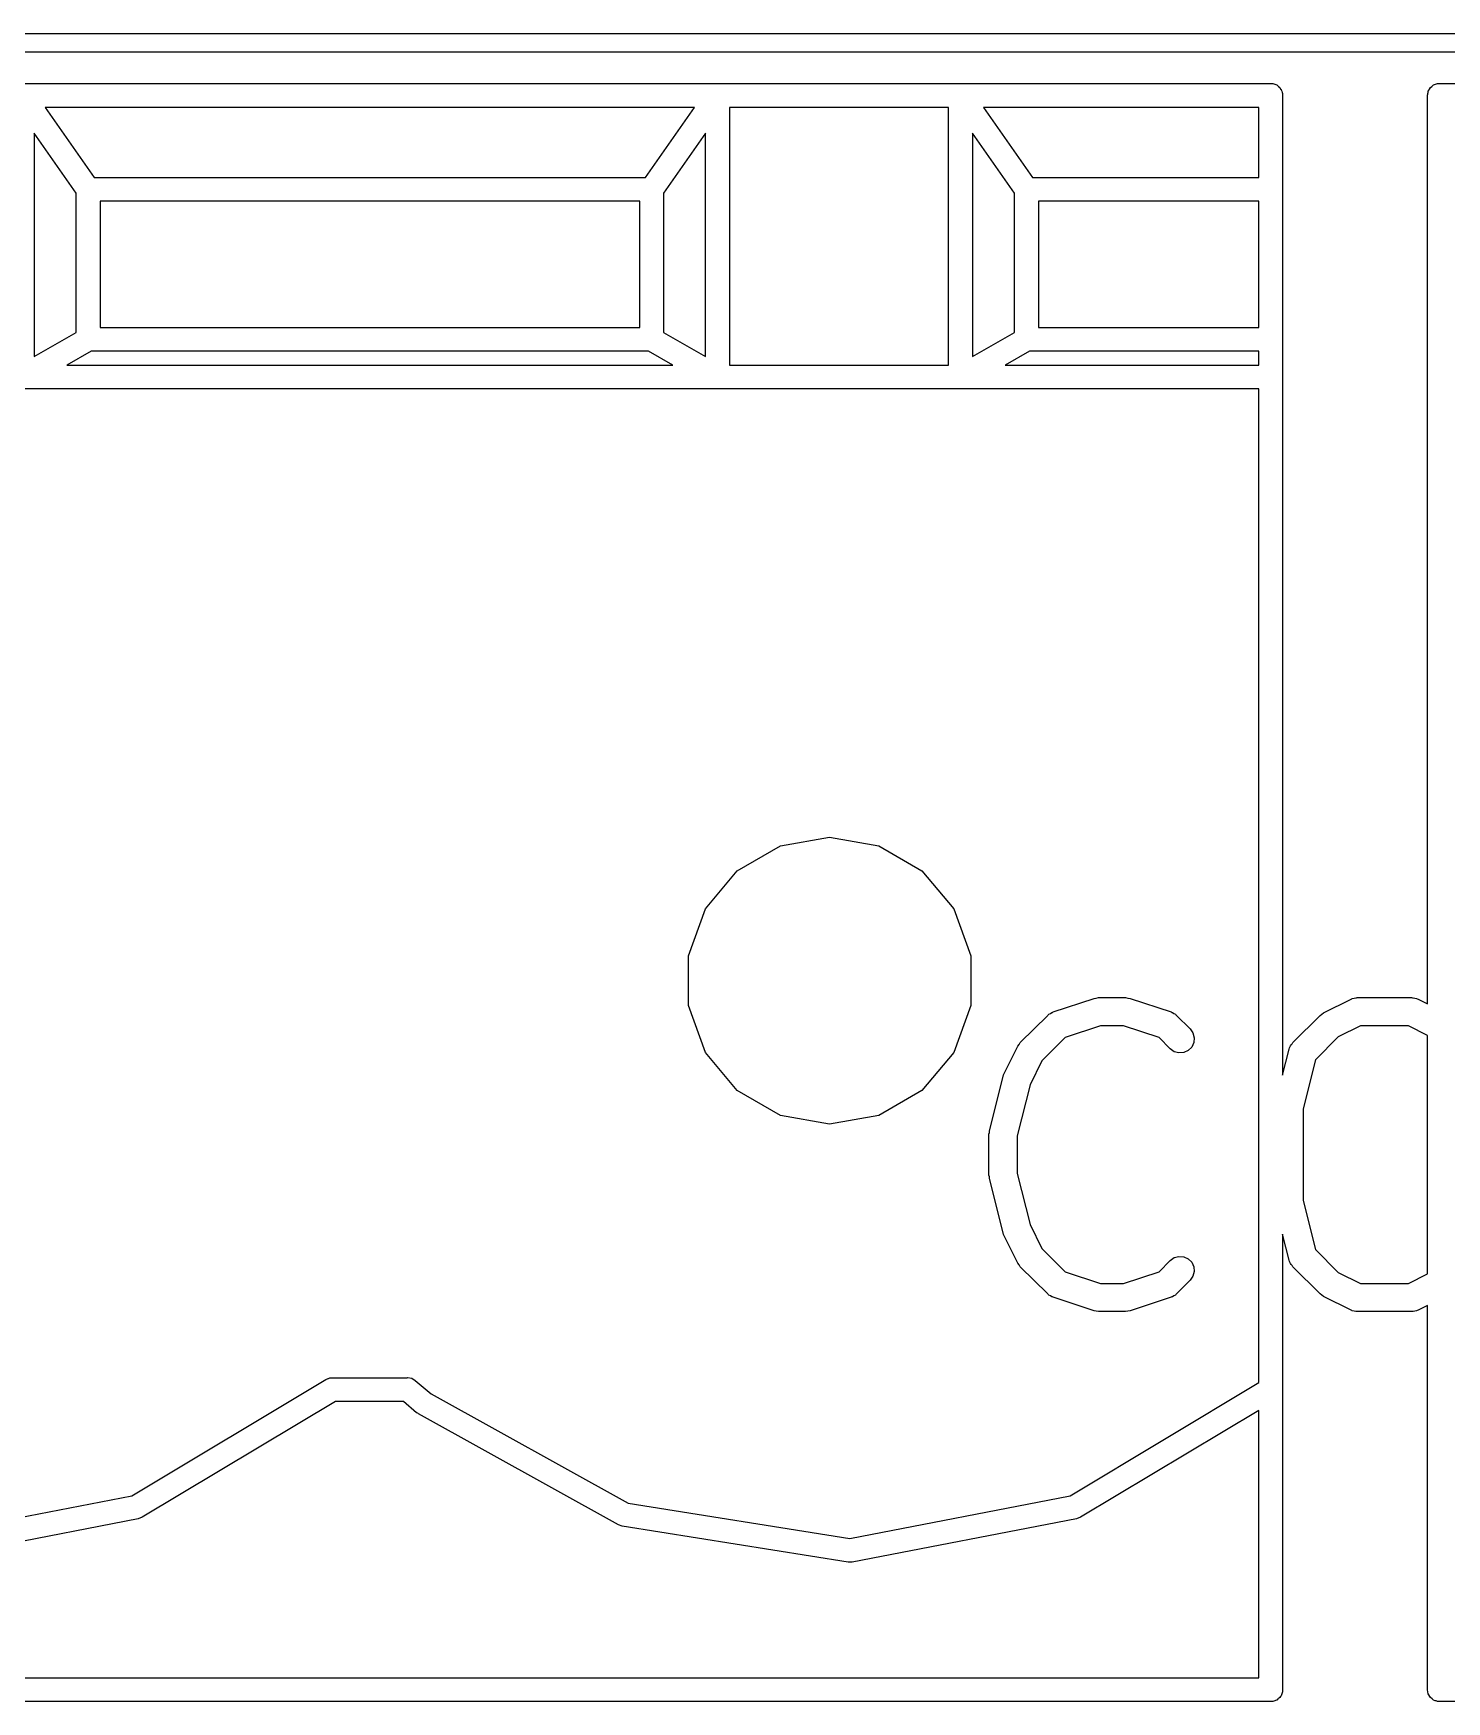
# Model space of a CAD drawing. Extents: x 10 to 287, y -200 to -10.
# Drawn here: x 177.26 to 184.79, y -38.84 to -29.95 of the extents above; entities that cross this region are included whole.
import ezdxf

# ---------------------------------------------------------------- set-up
doc = ezdxf.new("R2010")
doc.units = 0
doc.header["$MEASUREMENT"] = 0
doc.layers.add('BLACK', color=7, linetype='CONTINUOUS')

msp = doc.modelspace()

# ---------------------------------------------------------------- linework, layer by layer
at = {"layer": 'Black'}
for p, q in [((74.5, -29.95), (212, -29.95)), ((211.95, -30.05), (74.55, -30.05)), ((177.198, -30.2175), (180.449, -30.2175)), ((180.449, -30.2175), (180.902, -30.2175)), ((180.902, -30.2175), (182.198, -30.2175)), ((182.198, -30.2175), (183.839, -30.2175)), ((183.839, -30.2175), (183.839, -30.2175)), ((183.839, -30.2175), (183.861, -30.2175)), ((183.861, -30.2175), (183.872, -30.2213)), ((183.872, -30.2213), (183.872, -30.2213)), ((183.872, -30.2213), (183.872, -30.2214)), ((183.872, -30.2214), (183.882, -30.225)), ((183.882, -30.225), (183.89, -30.2318)), ((183.89, -30.2318), (183.891, -30.2324)), ((183.891, -30.2324), (183.892, -30.2332)), ((183.892, -30.2332), (183.899, -30.2392)), ((184.701, -30.2392), (184.708, -30.2332)), ((184.708, -30.2332), (184.709, -30.2324)), ((184.709, -30.2324), (184.71, -30.2318)), ((184.71, -30.2318), (184.718, -30.225)), ((184.718, -30.225), (184.728, -30.2214)), ((184.728, -30.2213), (184.739, -30.2175)), ((184.728, -30.2214), (184.728, -30.2213)), ((184.728, -30.2213), (184.728, -30.2213)), ((184.739, -30.2175), (184.761, -30.2175)), ((184.761, -30.2175), (184.761, -30.2175)), ((184.761, -30.2175), (186.402, -30.2175)), ((183.899, -30.2392), (183.903, -30.2472)), ((183.903, -30.2472), (183.905, -30.2492)), ((183.905, -30.2492), (183.906, -30.2518)), ((183.906, -30.2518), (183.91, -30.2583)), ((183.91, -30.2583), (183.911, -30.2657)), ((183.911, -30.2657), (183.913, -30.27)), ((183.913, -30.27), (183.913, -30.2745)), ((183.913, -30.2745), (183.913, -30.28)), ((183.913, -30.28), (183.913, -35.5033)), ((184.686, -30.28), (184.687, -30.2745)), ((184.686, -35.1241), (184.686, -30.28)), ((184.687, -30.27), (184.689, -30.2657)), ((184.687, -30.2745), (184.687, -30.27)), ((184.689, -30.2657), (184.69, -30.2583)), ((184.69, -30.2583), (184.694, -30.2518)), ((184.694, -30.2518), (184.695, -30.2492)), ((184.695, -30.2492), (184.697, -30.2472)), ((184.697, -30.2472), (184.701, -30.2392)), ((177.651, -30.3445), (177.32, -30.3445)), ((177.32, -30.3445), (177.581, -30.7179)), ((180.78, -30.3445), (177.651, -30.3445)), ((180.519, -30.7179), (180.78, -30.3445)), ((180.966, -30.3445), (180.966, -31.7186)), ((182.134, -30.3445), (180.966, -30.3445)), ((182.134, -31.7186), (182.134, -30.3445)), ((182.32, -30.3445), (182.581, -30.7179)), ((183.786, -30.3445), (182.32, -30.3445)), ((183.786, -30.7179), (183.786, -30.3445)), ((177.485, -30.8014), (177.261, -30.4823)), ((177.261, -30.4823), (177.261, -31.6726)), ((180.839, -30.4823), (180.615, -30.8014)), ((180.839, -31.6726), (180.839, -30.4823)), ((182.485, -30.8014), (182.261, -30.4823)), ((182.261, -30.4823), (182.261, -31.6726)), ((177.581, -30.7179), (180.449, -30.7179)), ((180.449, -30.7179), (180.519, -30.7179)), ((182.581, -30.7179), (183.786, -30.7179)), ((177.485, -31.5447), (177.485, -30.8014)), ((177.651, -30.8449), (177.612, -30.8449)), ((177.612, -30.8449), (177.612, -31.518)), ((180.488, -30.8449), (177.651, -30.8449)), ((180.488, -31.518), (180.488, -30.8449)), ((180.615, -30.8014), (180.615, -31.5447)), ((182.485, -31.5447), (182.485, -30.8014)), ((182.612, -30.8449), (182.612, -31.518)), ((183.786, -30.8449), (182.612, -30.8449)), ((183.786, -31.518), (183.786, -30.8449)), ((177.261, -31.6726), (177.485, -31.5447)), ((177.612, -31.518), (180.449, -31.518)), ((180.449, -31.518), (180.488, -31.518)), ((180.615, -31.5447), (180.839, -31.6726)), ((182.261, -31.6726), (182.485, -31.5447)), ((182.612, -31.518), (183.786, -31.518)), ((177.565, -31.645), (177.436, -31.7186)), ((177.651, -31.645), (177.565, -31.645)), ((180.535, -31.645), (177.651, -31.645)), ((180.664, -31.7186), (180.535, -31.645)), ((182.565, -31.645), (182.436, -31.7186)), ((183.786, -31.645), (182.565, -31.645)), ((183.786, -31.7186), (183.786, -31.645)), ((177.436, -31.7186), (177.548, -31.7186)), ((177.548, -31.7186), (180.449, -31.7186)), ((180.449, -31.7186), (180.552, -31.7186)), ((180.552, -31.7186), (180.664, -31.7186)), ((180.966, -31.7186), (182.134, -31.7186)), ((182.436, -31.7186), (182.548, -31.7186)), ((182.548, -31.7186), (183.786, -31.7186)), ((177.548, -31.8456), (177.198, -31.8456)), ((177.651, -31.8456), (177.548, -31.8456)), ((180.449, -31.8456), (177.651, -31.8456)), ((180.552, -31.8456), (180.449, -31.8456)), ((180.902, -31.8456), (180.552, -31.8456)), ((182.198, -31.8456), (180.902, -31.8456)), ((182.548, -31.8456), (182.198, -31.8456)), ((183.786, -31.8456), (182.548, -31.8456)), ((183.786, -37.1429), (183.786, -31.8456)), ((181.238, -34.2812), (181.5, -34.2351)), ((181.5, -34.2351), (181.762, -34.2812)), ((181.008, -34.414), (181.238, -34.2812)), ((181.762, -34.2812), (181.992, -34.414)), ((180.838, -34.6175), (181.008, -34.414)), ((181.992, -34.414), (182.162, -34.6175)), ((180.747, -34.8672), (180.838, -34.6175)), ((182.162, -34.6175), (182.253, -34.8672)), ((180.747, -35.1328), (180.747, -34.8672)), ((182.253, -34.8672), (182.253, -35.1328)), ((182.691, -35.1668), (182.909, -35.0943)), ((182.909, -35.0943), (182.92, -35.0925)), ((182.92, -35.0925), (182.932, -35.0904)), ((182.932, -35.0904), (183.077, -35.0904)), ((183.077, -35.0904), (183.089, -35.0925)), ((183.089, -35.0925), (183.101, -35.0943)), ((183.101, -35.0943), (183.319, -35.1668)), ((184.132, -35.1709), (184.278, -35.0983)), ((184.278, -35.0983), (184.282, -35.0971)), ((184.282, -35.0971), (184.285, -35.095)), ((184.285, -35.095), (184.294, -35.0934)), ((184.294, -35.0934), (184.303, -35.0909)), ((184.303, -35.0909), (184.307, -35.0912)), ((184.307, -35.0912), (184.311, -35.0904)), ((184.311, -35.0904), (184.601, -35.0904)), ((184.601, -35.0904), (184.606, -35.0912)), ((184.606, -35.0912), (184.61, -35.0909)), ((184.61, -35.0909), (184.618, -35.0934)), ((184.618, -35.0934), (184.627, -35.095)), ((184.627, -35.095), (184.631, -35.0971)), ((184.631, -35.0971), (184.635, -35.0983)), ((184.635, -35.0983), (184.686, -35.1241)), ((180.838, -35.3825), (180.747, -35.1328)), ((182.253, -35.1328), (182.162, -35.3825)), ((182.516, -35.3301), (182.662, -35.185)), ((182.662, -35.185), (182.665, -35.1825)), ((182.665, -35.1825), (182.668, -35.1793)), ((182.668, -35.1793), (182.676, -35.1751)), ((182.676, -35.1751), (182.683, -35.17)), ((182.683, -35.17), (182.687, -35.1689)), ((182.687, -35.1689), (182.691, -35.1668)), ((183.319, -35.1668), (183.323, -35.1689)), ((183.323, -35.1689), (183.327, -35.17)), ((183.327, -35.17), (183.334, -35.1751)), ((183.334, -35.1751), (183.342, -35.1793)), ((183.342, -35.1793), (183.345, -35.1825)), ((183.345, -35.1825), (183.348, -35.185)), ((183.348, -35.185), (183.421, -35.2575)), ((183.968, -35.3301), (184.113, -35.185)), ((184.113, -35.185), (184.123, -35.1781)), ((184.123, -35.1781), (184.132, -35.1709)), ((182.755, -35.3036), (182.631, -35.4276)), ((182.944, -35.2404), (182.755, -35.3036)), ((183.065, -35.2404), (182.944, -35.2404)), ((183.255, -35.3036), (183.065, -35.2404)), ((183.315, -35.3636), (183.255, -35.3036)), ((183.421, -35.2575), (183.436, -35.2789)), ((183.436, -35.2789), (183.442, -35.304)), ((183.442, -35.304), (183.44, -35.33)), ((184.21, -35.2996), (184.089, -35.4215)), ((184.329, -35.2404), (184.21, -35.2996)), ((184.584, -35.2404), (184.329, -35.2404)), ((184.686, -35.2918), (184.584, -35.2404)), ((184.686, -36.563), (184.686, -35.2918)), ((181.008, -35.586), (180.838, -35.3825)), ((182.162, -35.3825), (181.992, -35.586)), ((182.43, -35.4947), (182.502, -35.3496)), ((182.502, -35.3496), (182.509, -35.34)), ((182.509, -35.34), (182.516, -35.3301)), ((183.336, -35.3785), (183.315, -35.3636)), ((183.361, -35.3853), (183.336, -35.3785)), ((183.387, -35.383), (183.361, -35.3853)), ((183.411, -35.372), (183.387, -35.383)), ((183.429, -35.3536), (183.411, -35.372)), ((183.44, -35.33), (183.429, -35.3536)), ((183.913, -35.5033), (183.948, -35.365)), ((183.948, -35.365), (183.951, -35.3584)), ((183.951, -35.3584), (183.953, -35.3514)), ((183.953, -35.3514), (183.956, -35.3466)), ((183.956, -35.3466), (183.959, -35.3412)), ((183.959, -35.3412), (183.964, -35.336)), ((183.964, -35.336), (183.968, -35.3301)), ((182.631, -35.4276), (182.568, -35.5545)), ((184.089, -35.4215), (184.023, -35.6827)), ((182.352, -35.8004), (182.424, -35.5101)), ((182.424, -35.5101), (182.427, -35.5026)), ((182.427, -35.5026), (182.43, -35.4947)), ((182.568, -35.5545), (182.499, -35.8278)), ((181.238, -35.7188), (181.008, -35.586)), ((181.992, -35.586), (181.762, -35.7188)), ((181.5, -35.7649), (181.238, -35.7188)), ((181.762, -35.7188), (181.5, -35.7649)), ((184.023, -35.6827), (184.023, -36.1722)), ((182.349, -35.8186), (182.351, -35.8095)), ((182.349, -36.0363), (182.349, -35.8186)), ((182.351, -35.8095), (182.352, -35.8004)), ((182.499, -35.8278), (182.499, -36.0271)), ((182.351, -36.0453), (182.349, -36.0363)), ((182.352, -36.0545), (182.351, -36.0453)), ((182.424, -36.3448), (182.352, -36.0545)), ((182.499, -36.0271), (182.568, -36.3004)), ((184.023, -36.1722), (184.089, -36.4334)), ((182.427, -36.3523), (182.424, -36.3448)), ((182.43, -36.3601), (182.427, -36.3523)), ((182.502, -36.5053), (182.43, -36.3601)), ((182.568, -36.3004), (182.631, -36.4273)), ((183.948, -36.4899), (183.913, -36.3515)), ((183.913, -36.3515), (183.913, -38.78)), ((182.631, -36.4273), (182.755, -36.5513)), ((184.089, -36.4334), (184.21, -36.5552)), ((182.509, -36.5149), (182.502, -36.5053)), ((182.516, -36.5247), (182.509, -36.5149)), ((182.662, -36.6699), (182.516, -36.5247)), ((182.755, -36.5513), (182.944, -36.6144)), ((183.065, -36.6144), (183.255, -36.5513)), ((183.255, -36.5513), (183.315, -36.4913)), ((183.315, -36.4913), (183.336, -36.4763)), ((183.336, -36.4763), (183.361, -36.4696)), ((183.361, -36.4696), (183.387, -36.4718)), ((183.387, -36.4718), (183.411, -36.4828)), ((183.411, -36.4828), (183.429, -36.5013)), ((183.429, -36.5013), (183.44, -36.5249)), ((183.442, -36.5508), (183.436, -36.576)), ((183.44, -36.5249), (183.442, -36.5508)), ((183.951, -36.4965), (183.948, -36.4899)), ((183.953, -36.5034), (183.951, -36.4965)), ((183.956, -36.5083), (183.953, -36.5034)), ((183.959, -36.5137), (183.956, -36.5083)), ((183.964, -36.5189), (183.959, -36.5137)), ((183.968, -36.5247), (183.964, -36.5189)), ((184.113, -36.6699), (183.968, -36.5247)), ((182.944, -36.6144), (183.065, -36.6144)), ((183.421, -36.5973), (183.348, -36.6699)), ((183.436, -36.576), (183.421, -36.5973)), ((184.21, -36.5552), (184.329, -36.6144)), ((184.329, -36.6144), (184.584, -36.6144)), ((184.584, -36.6144), (184.686, -36.563)), ((182.665, -36.6724), (182.662, -36.6699)), ((182.668, -36.6756), (182.665, -36.6724)), ((182.676, -36.6798), (182.668, -36.6756)), ((182.683, -36.6848), (182.676, -36.6798)), ((182.687, -36.6859), (182.683, -36.6848)), ((182.691, -36.688), (182.687, -36.6859)), ((182.909, -36.7606), (182.691, -36.688)), ((183.319, -36.688), (183.101, -36.7606)), ((183.323, -36.6859), (183.319, -36.688)), ((183.327, -36.6848), (183.323, -36.6859)), ((183.334, -36.6798), (183.327, -36.6848)), ((183.342, -36.6756), (183.334, -36.6798)), ((183.345, -36.6724), (183.342, -36.6756)), ((183.348, -36.6699), (183.345, -36.6724)), ((184.123, -36.6768), (184.113, -36.6699)), ((184.132, -36.6839), (184.123, -36.6768)), ((184.278, -36.7565), (184.132, -36.6839)), ((182.92, -36.7623), (182.909, -36.7606)), ((182.932, -36.7644), (182.92, -36.7623)), ((183.077, -36.7644), (182.932, -36.7644)), ((183.089, -36.7623), (183.077, -36.7644)), ((183.101, -36.7606), (183.089, -36.7623)), ((184.282, -36.7577), (184.278, -36.7565)), ((184.285, -36.7599), (184.282, -36.7577)), ((184.294, -36.7614), (184.285, -36.7599)), ((184.303, -36.7639), (184.294, -36.7614)), ((184.307, -36.7637), (184.303, -36.7639)), ((184.311, -36.7644), (184.307, -36.7637)), ((184.601, -36.7644), (184.311, -36.7644)), ((184.606, -36.7637), (184.601, -36.7644)), ((184.61, -36.7639), (184.606, -36.7637)), ((184.618, -36.7614), (184.61, -36.7639)), ((184.627, -36.7599), (184.618, -36.7614)), ((184.631, -36.7577), (184.627, -36.7599)), ((184.635, -36.7565), (184.631, -36.7577)), ((184.686, -36.7307), (184.635, -36.7565)), ((184.686, -38.78), (184.686, -36.7307)), ((177.781, -37.7459), (178.816, -37.1252)), ((178.816, -37.1252), (178.827, -37.1208)), ((178.827, -37.1208), (178.828, -37.1203)), ((178.828, -37.1203), (178.829, -37.1202)), ((178.829, -37.1202), (178.837, -37.1173)), ((178.837, -37.1173), (178.846, -37.1171)), ((178.846, -37.1171), (178.85, -37.1165)), ((178.85, -37.1165), (179.248, -37.1165)), ((179.248, -37.1165), (179.251, -37.116)), ((179.251, -37.116), (179.273, -37.1198)), ((179.273, -37.1198), (179.292, -37.1308)), ((179.292, -37.1308), (179.376, -37.2017)), ((182.781, -37.7459), (183.786, -37.1429)), ((178.866, -37.2435), (177.837, -37.8605)), ((179.229, -37.2435), (178.866, -37.2435)), ((179.299, -37.3029), (179.229, -37.2435)), ((179.376, -37.2017), (180.426, -37.7848)), ((179.305, -37.3059), (179.299, -37.3029)), ((179.309, -37.3097), (179.305, -37.3059)), ((180.374, -37.9013), (179.309, -37.3097)), ((183.786, -37.291), (182.837, -37.8605)), ((183.786, -38.7163), (183.786, -37.291)), ((176.607, -37.9729), (177.781, -37.7459)), ((180.426, -37.7848), (181.607, -37.9729)), ((181.607, -37.9729), (182.781, -37.7459)), ((177.816, -37.8684), (176.62, -38.0998)), ((177.837, -37.8605), (177.816, -37.8684)), ((177.816, -37.8684), (177.816, -37.8684)), ((182.816, -37.8684), (181.62, -38.0998)), ((182.837, -37.8605), (182.816, -37.8684)), ((182.816, -37.8684), (182.816, -37.8684)), ((180.395, -37.9085), (180.374, -37.9013)), ((181.598, -38.1001), (180.395, -37.9085)), ((181.62, -38.0998), (181.598, -38.1001)), ((174.251, -38.7163), (183.786, -38.7163)), ((183.85, -38.8433), (174.251, -38.8433)), ((183.855, -38.8425), (183.85, -38.8433)), ((183.861, -38.8425), (183.855, -38.8425)), ((183.867, -38.8403), (183.861, -38.8425)), ((183.872, -38.8395), (183.867, -38.8403)), ((183.876, -38.8372), (183.872, -38.8395)), ((183.882, -38.835), (183.876, -38.8372)), ((183.887, -38.8309), (183.882, -38.835)), ((183.891, -38.8285), (183.887, -38.8309)), ((183.894, -38.8248), (183.891, -38.8285)), ((183.899, -38.8208), (183.894, -38.8248)), ((183.902, -38.8155), (183.899, -38.8208)), ((183.905, -38.8116), (183.902, -38.8155)), ((183.907, -38.8068), (183.905, -38.8116)), ((183.91, -38.8017), (183.907, -38.8068)), ((183.911, -38.7959), (183.91, -38.8017)), ((183.913, -38.7909), (183.911, -38.7959)), ((183.913, -38.78), (183.913, -38.7855)), ((183.913, -38.7855), (183.913, -38.7909)), ((184.69, -38.8017), (184.686, -38.78)), ((184.701, -38.8208), (184.69, -38.8017)), ((184.71, -38.8279), (184.701, -38.8208)), ((184.71, -38.8285), (184.71, -38.8279)), ((184.711, -38.8289), (184.71, -38.8285)), ((184.718, -38.835), (184.711, -38.8289)), ((184.727, -38.8382), (184.718, -38.835)), ((184.729, -38.8395), (184.727, -38.8382)), ((184.732, -38.8399), (184.729, -38.8395)), ((184.739, -38.8425), (184.732, -38.8399)), ((184.747, -38.8425), (184.739, -38.8425)), ((184.751, -38.8433), (184.747, -38.8425)), ((194.35, -38.8433), (184.751, -38.8433))]:
    msp.add_line(p, q, dxfattribs=at)

doc.saveas('drawing.dxf')
